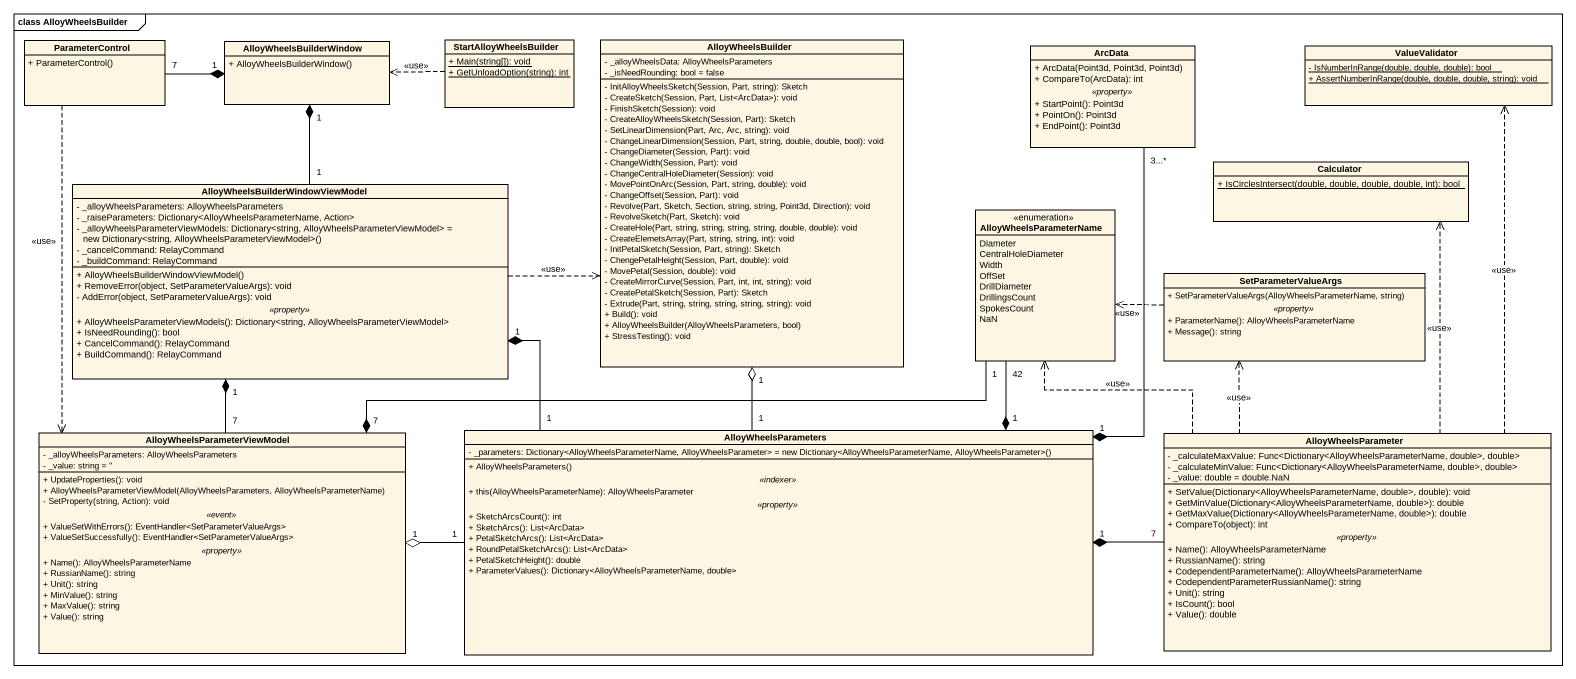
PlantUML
@startuml
mainframe class AlloyWheelsBuilder
hide circle
hide empty members
skinparam classAttributeIconSize 0
class ParameterControl {
  + ParameterControl()
}
class AlloyWheelsBuilderWindow {
  + AlloyWheelsBuilderWindow()
}
class StartAlloyWheelsBuilder {
  {static} + Main(string[]): void
  {static} + GetUnloadOption(string): int
}
class AlloyWheelsBuilder {
  - _alloyWheelsData: AlloyWheelsParameters
  - _isNeedRounding: bool = false
  - InitAlloyWheelsSketch(Session, Part, string): Sketch
  - CreateSketch(Session, Part, List<ArcData>): void
  - FinishSketch(Session): void
  - CreateAlloyWheelsSketch(Session, Part): Sketch
  - SetLinearDimension(Part, Arc, Arc, string): void
  - ChangeLinearDimension(Session, Part, string, double, double, bool): void
  - ChangeDiameter(Session, Part): void
  - ChangeWidth(Session, Part): void
  - ChangeCentralHoleDiameter(Session): void
  - MovePointOnArc(Session, Part, string, double): void
  - ChangeOffset(Session, Part): void
  - Revolve(Part, Sketch, Section, string, string, Point3d, Direction): void
  - RevolveSketch(Part, Sketch): void
  - CreateHole(Part, string, string, string, string, double, double): void
  - CreateElemetsArray(Part, string, string, int): void
  - InitPetalSketch(Session, Part, string): Sketch
  - ChengePetalHeight(Session, Part, double): void
  - MovePetal(Session, double): void
  - CreateMirrorCurve(Session, Part, int, int, string): void
  - CreatePetalSketch(Session, Part): Sketch
  - Extrude(Part, string, string, string, string, string): void
  + Build(): void
  + AlloyWheelsBuilder(AlloyWheelsParameters, bool)
  + StressTesting(): void
}
class ArcData {
  + ArcData(Point3d, Point3d, Point3d)
  + CompareTo(ArcData): int
  .. <<property>> ..
  + StartPoint(): Point3d
  + PointOn(): Point3d
  + EndPoint(): Point3d
}
class ValueValidator {
  {static} - IsNumberInRange(double, double, double): bool
  {static} + AssertNumberInRange(double, double, double, string): void
}
class Сalculator {
  {static} + IsCirclesIntersect(double, double, double, double, int): bool
}
class "AlloyWheelsBuilderWindowViewModel" as AlloyWheelsBuilderWindowView {
  - _alloyWheelsParameters: AlloyWheelsParameters
  - _raiseParameters: Dictionary<AlloyWheelsParameterName, Action>
  {field} - _alloyWheelsParameterViewModels: Dictionary<string, AlloyWheelsParameterViewModel> = new Dictionary<string, AlloyWheelsParameterViewModel>()
  - _cancelCommand: RelayCommand
  - _buildCommand: RelayCommand
  --
  + AlloyWheelsBuilderWindowViewModel()
  + RemoveError(object, SetParameterValueArgs): void
  - AddError(object, SetParameterValueArgs): void
  .. <<property>> ..
  + AlloyWheelsParameterViewModels(): Dictionary<string, AlloyWheelsParameterViewModel>
  + IsNeedRounding(): bool
  + CancelCommand(): RelayCommand
  + BuildCommand(): RelayCommand
}
enum AlloyWheelsParameterName {
  Diameter
  CentralHoleDiameter
  Width
  OffSet
  DrillDiameter
  DrillingsCount
  SpokesCount
  NaN
}
class SetParameterValueArgs {
  + SetParameterValueArgs(AlloyWheelsParameterName, string)
  .. <<property>> ..
  + ParameterName(): AlloyWheelsParameterName
  + Message(): string
}
class "AlloyWheelsParameterViewModel" as AlloyWheelsParameterViewMode {
  - _alloyWheelsParameters: AlloyWheelsParameters
  - _value: string = ''
  --
  + UpdateProperties(): void
  + AlloyWheelsParameterViewModel(AlloyWheelsParameters, AlloyWheelsParameterName)
  - SetProperty(string, Action): void
  .. <<event>> ..
  + ValueSetWithErrors(): EventHandler<SetParameterValueArgs>
  + ValueSetSuccessfully(): EventHandler<SetParameterValueArgs>
  .. <<property>> ..
  + Name(): AlloyWheelsParameterName
  + RussianName(): string
  + Unit(): string
  + MinValue(): string
  + MaxValue(): string
  + Value(): string
}
class AlloyWheelsParameters {
  {field} - _parameters: Dictionary<AlloyWheelsParameterName, AlloyWheelsParameter> = new Dictionary<AlloyWheelsParameterName, AlloyWheelsParameter>()
  --
  + AlloyWheelsParameters()
  .. <<indexer>> ..
  + this(AlloyWheelsParameterName): AlloyWheelsParameter
  .. <<property>> ..
  + SketchArcsCount(): int
  + SketchArcs(): List<ArcData>
  + PetalSketchArcs(): List<ArcData>
  + RoundPetalSketchArcs(): List<ArcData>
  + PetalSketchHeight(): double
  + ParameterValues(): Dictionary<AlloyWheelsParameterName, double>
}
class AlloyWheelsParameter {
  - _calculateMaxValue: Func<Dictionary<AlloyWheelsParameterName, double>, double>
  - _calculateMinValue: Func<Dictionary<AlloyWheelsParameterName, double>, double>
  - _value: double = double.NaN
  --
  + SetValue(Dictionary<AlloyWheelsParameterName, double>, double): void
  + GetMinValue(Dictionary<AlloyWheelsParameterName, double>): double
  + GetMaxValue(Dictionary<AlloyWheelsParameterName, double>): double
  + CompareTo(object): int
  .. <<property>> ..
  + Name(): AlloyWheelsParameterName
  + RussianName(): string
  + CodependentParameterName(): AlloyWheelsParameterName
  + CodependentParameterRussianName(): string
  + Unit(): string
  + IsCount(): bool
  + Value(): double
}
ParameterControl "7" -right-* "1" AlloyWheelsBuilderWindow
ParameterControl ..> AlloyWheelsParameterViewMode : <<use>>
StartAlloyWheelsBuilder .left.> AlloyWheelsBuilderWindow : <<use>>
ArcData "3...*" --* "1" AlloyWheelsParameters
AlloyWheelsBuilderWindowView "1" -up-* "1" AlloyWheelsBuilderWindow
AlloyWheelsBuilderWindowView .right.> AlloyWheelsBuilder : <<use>>
AlloyWheelsParameterName "1" -left-* "7" AlloyWheelsParameterViewMode
AlloyWheelsParameterName "42" --* "1" AlloyWheelsParameters
SetParameterValueArgs .left.> AlloyWheelsParameterName : <<use>>
AlloyWheelsParameterViewMode "7" -up-* "1" AlloyWheelsBuilderWindowView
AlloyWheelsParameters "1" -up-o "1" AlloyWheelsBuilder
AlloyWheelsParameters "1" -left-* "1" AlloyWheelsBuilderWindowView
AlloyWheelsParameters "1" -left-o "1" AlloyWheelsParameterViewMode
AlloyWheelsParameter .up.> ValueValidator : <<use>>
AlloyWheelsParameter .up.> Сalculator : <<use>>
AlloyWheelsParameter .up.> AlloyWheelsParameterName : <<use>>
AlloyWheelsParameter .up.> SetParameterValueArgs : <<use>>
AlloyWheelsParameter "7" -left-* "1" AlloyWheelsParameters
@enduml
